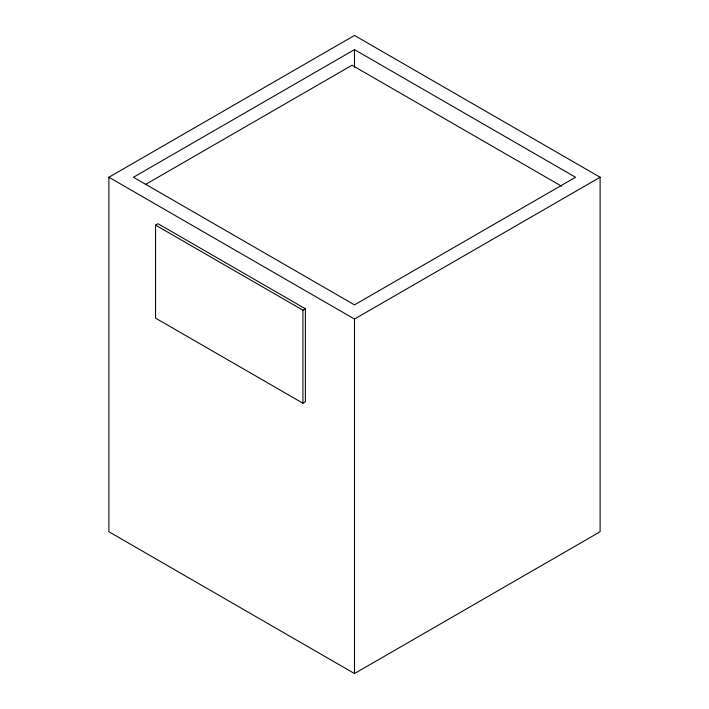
<?xml version="1.0" encoding="UTF-8"?>
<svg xmlns="http://www.w3.org/2000/svg" width="709" height="709" viewBox="0 0 709 709"><rect width="100%" height="100%" fill="white"/><g stroke="black" fill="none" stroke-linecap="round" stroke-linejoin="round"><path stroke-width="1.06" d="M108.894 177.25L354.5 35.45L600.106 177.25L600.106 531.75L354.5 673.55L108.894 531.75L108.894 177.25L354.5 319.05L600.106 177.25M354.5 49.63L133.452 177.25L354.5 304.87L575.548 177.25L354.5 49.63L354.5 67.311M145.354 184.562L352.045 65.228L561.608 186.219M155.563 225.116L158.018 223.698L305.375 308.778L305.375 401.799L302.92 403.217L155.563 318.137L155.563 225.116L302.92 310.196L305.375 308.778M354.5 319.05L354.5 673.55M302.92 310.196L302.92 403.217"/></g></svg>
